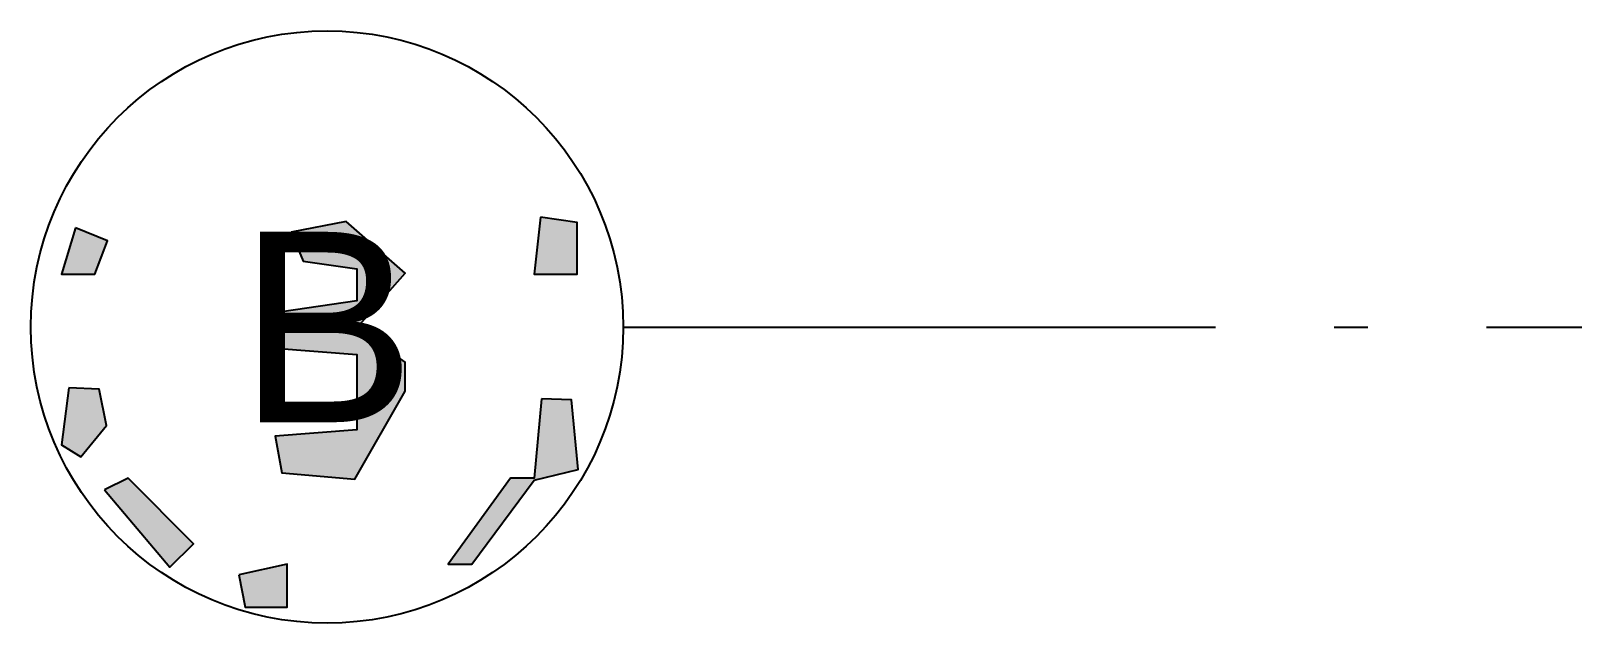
# Model space of a CAD drawing. Header units: millimetres. Extents: x -7200 to 93979, y -9600 to 40920.
# Drawn here: x -7200 to -3557, y 9200 to 10600 of the extents above; entities that cross this region are included whole.
import ezdxf
from ezdxf.enums import TextEntityAlignment as Align

# ---------------------------------------------------------------- set-up
doc = ezdxf.new("R2010")
doc.units = ezdxf.units.MM
doc.linetypes.add('ОСЕВАЯ', pattern=[2040, 1400, -280, 80, -280])
for name, color, linetype in [('ЗАЛИВКА', 7, 'Continuous'), ('МАРКИ', 1, 'Continuous'), ('ОСИ', 1, 'ОСЕВАЯ'), ('ПЛАН', 7, 'Continuous')]:
    doc.layers.add(name, color=color, linetype=linetype)
doc.styles.add('Arial', font='arial.ttf')

msp = doc.modelspace()

# ---------------------------------------------------------------- hatches: boundary and pattern name
at = {"layer": 'ЗАЛИВКА'}
for points in [[(-7094.6, 10134.2), (-7127.6, 10025.1), (-7048.9, 10025.1), (-7018.5, 10103.7)], [(-6584.4, 10124.1), (-6556.5, 10055.5), (-6429.5, 10037.7), (-6429.5, 9961.6), (-6607.2, 9936.2), (-6622.5, 9849.9), (-6429.5, 9834.7), (-6429.5, 9657), (-6622.5, 9641.8), (-6607.2, 9555.4), (-6434.6, 9540.2), (-6315.3, 9748.4), (-6315.3, 9816.9), (-6429.5, 9898.1), (-6315.3, 10027.6), (-6454.9, 10149.4)], [(-5995.5, 10159.6), (-6010.7, 10025.1), (-5909.2, 10025.1), (-5909.2, 10146.9)], [(-7109.8, 9756), (-7127.6, 9621.4), (-7081.9, 9593.5), (-7021, 9667.1), (-7038.8, 9753.4)], [(-5992.9, 9730.6), (-6010.7, 9542.8), (-6066.5, 9542.8), (-6213.8, 9339.7), (-6157.9, 9339.7), (-6010.7, 9537.7), (-5906.6, 9563.1), (-5921.9, 9728.1)], [(-7026.1, 9514.8), (-6871.2, 9332.1), (-6815.4, 9387.9), (-6970.2, 9542.8)], [(-6708.8, 9314.3), (-6693.5, 9238.1), (-6594.5, 9238.1), (-6594.5, 9339.7)]]:
    msp.add_hatch(color=7, dxfattribs=at).paths.add_polyline_path(points)

# ---------------------------------------------------------------- linework, layer by layer
at = {"layer": 'МАРКИ'}
msp.add_line((-5800, 9900), (-5800, 9900), dxfattribs=at)
msp.add_circle((-6500, 9900), 700, dxfattribs=at)
at = {"layer": 'ОСИ', "linetype": 'ОСЕВАЯ'}
msp.add_line((-5800, 9900), (91300, 9900), dxfattribs=at)
at = {"layer": 'ПЛАН'}
for points in [[(-7094.6, 10134.2), (-7127.6, 10025.1), (-7048.9, 10025.1), (-7018.5, 10103.7)], [(-6584.4, 10124.1), (-6556.5, 10055.5), (-6429.5, 10037.7), (-6429.5, 9961.6), (-6607.2, 9936.2), (-6622.5, 9849.9), (-6429.5, 9834.7), (-6429.5, 9657), (-6622.5, 9641.8), (-6607.2, 9555.4), (-6434.6, 9540.2), (-6315.3, 9748.4), (-6315.3, 9816.9), (-6429.5, 9898.1), (-6315.3, 10027.6), (-6454.9, 10149.4)], [(-5995.5, 10159.6), (-6010.7, 10025.1), (-5909.2, 10025.1), (-5909.2, 10146.9)], [(-7109.8, 9756), (-7127.6, 9621.4), (-7081.9, 9593.5), (-7021, 9667.1), (-7038.8, 9753.4)], [(-5992.9, 9730.6), (-6010.7, 9542.8), (-6066.5, 9542.8), (-6213.8, 9339.7), (-6157.9, 9339.7), (-6010.7, 9537.7), (-5906.6, 9563.1), (-5921.9, 9728.1)], [(-7026.1, 9514.8), (-6871.2, 9332.1), (-6815.4, 9387.9), (-6970.2, 9542.8)], [(-6708.8, 9314.3), (-6693.5, 9238.1), (-6594.5, 9238.1), (-6594.5, 9339.7)]]:
    msp.add_lwpolyline(points, close=True, dxfattribs=at)

# ---------------------------------------------------------------- texts
at = {"layer": 'МАРКИ', "style": 'Arial'}
msp.add_text('В', height=450, dxfattribs=at).set_placement((-6500, 9900), align=Align.MIDDLE_CENTER)

doc.saveas('drawing.dxf')
